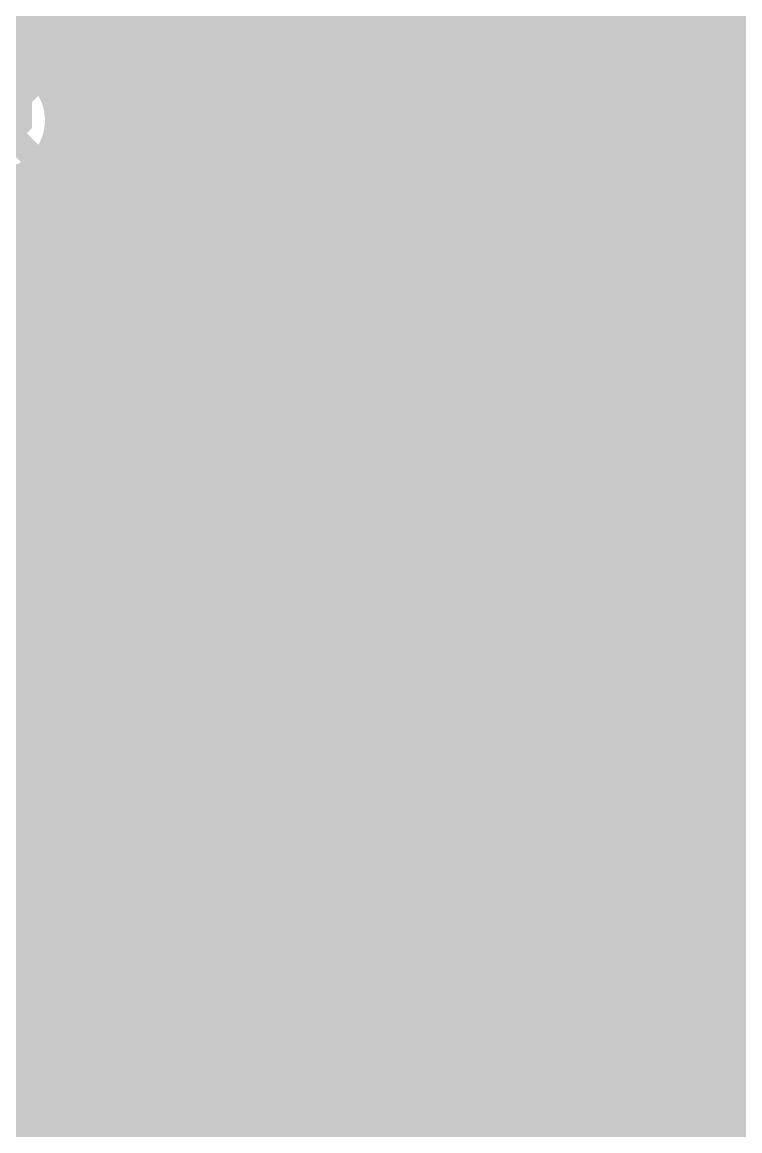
# Model space of a CAD drawing. Extents: x -3 to 92, y -53 to 125.
# Drawn here: x 11.57 to 19, y 58.75 to 70.23 of the extents above; entities that cross this region are included whole.
import ezdxf

# ---------------------------------------------------------------- set-up
doc = ezdxf.new("R2010")
doc.units = 0
doc.header["$MEASUREMENT"] = 0
doc.layers.get('0').update_dxf_attribs({"linetype": 'CONTINUOUS'})
for name, color, linetype in [('23-325-0_AST', 7, 'CONTINUOUS'), ('23-325-0_BOT', 7, 'CONTINUOUS'), ('23-325-0_DRD', 2, 'CONTINUOUS'), ('23-325-0_IN1', 4, 'CONTINUOUS'), ('23-325-0_IN2', 3, 'CONTINUOUS'), ('23-325-0_SMT', 10, 'CONTINUOUS'), ('23-325-0_SPT', 14, 'CONTINUOUS'), ('23-325-0_SST', 9, 'CONTINUOUS'), ('23-325-0_TOP', 12, 'CONTINUOUS'), ('THRUHOLE_TAP', 8, 'CONTINUOUS')]:
    doc.layers.add(name, color=color, linetype=linetype)

# ---------------------------------------------------------------- blocks, each defined once
blk = doc.blocks.new('OBLONG_52')
at = {"const_width": 0.29972}
blk.add_lwpolyline([(0.59944, 0), (-0.59944, 0)], dxfattribs=at)
at = {"const_width": 0.14986}
for points in [[(-0.67437, 0, 1), (-0.52451, 0, 1)], [(0.52451, 0, 1), (0.67437, 0, 1)]]:
    blk.add_lwpolyline(points, format="xyb", close=True, dxfattribs=at)
blk = doc.blocks.new('ROUND_68')
at = {"const_width": 0.29972}
blk.add_lwpolyline([(-0.14986, 0, 1), (0.14986, 0, 1)], format="xyb", close=True, dxfattribs=at)
blk = doc.blocks.new('ROUND_78')
at = {"const_width": 0.29972}
blk.add_lwpolyline([(-0.14986, 0, 1), (0.14986, 0, 1)], format="xyb", close=True, dxfattribs=at)
blk = doc.blocks.new('RECTANGLE_4')
blk.add_solid([(0.4826, 0.4064), (0.4826, -0.4064), (-0.4826, 0.4064), (-0.4826, -0.4064)])
blk = doc.blocks.new('RECTANGLE_5')
blk.add_solid([(0.63627, 0.51308), (0.63627, -0.51308), (-0.63627, 0.51308), (-0.63627, -0.51308)])
blk = doc.blocks.new('RECTANGLE_7')
blk.add_solid([(0.4064, 0.4826), (0.4064, -0.4826), (-0.4064, 0.4826), (-0.4064, -0.4826)])
blk = doc.blocks.new('ROUND_84')
at = {"const_width": 0.10033}
blk.add_lwpolyline([(-0.050164, 0, 1), (0.050164, 0, 1)], format="xyb", close=True, dxfattribs=at)

msp = doc.modelspace()

# ---------------------------------------------------------------- linework, layer by layer
at = {"layer": '23-325-0_AST', "const_width": 0.1524}
for points in [[(19.2405, 69.0245), (19.2405, 71.9455), (17.6022, 71.9455), (17.6022, 69.0245), (19.2405, 69.0245)], [(17.145, 67.437), (15.875, 67.437), (15.621, 67.691), (15.621, 70.993), (17.399, 70.993), (17.399, 67.691), (17.145, 67.437)], [(14.79296, 70.07098), (14.96314, 70.18782), (14.96314, 70.42658), (14.79296, 70.54342), (14.62278, 70.54342), (14.28496, 70.3072), (13.94714, 70.54342), (13.94714, 70.07098)], [(18.36674, 69.5325), (18.36674, 69.8881), (18.19656, 70.00748), (18.02892, 70.00748), (17.85874, 69.8881), (17.85874, 69.5325), (18.87474, 69.5325)], [(18.36674, 69.82968), (18.87474, 70.00748)], [(14.96314, 69.70522), (14.96314, 69.2912), (13.94714, 69.2912)], [(17.399, 68.961), (15.621, 68.961)], [(14.96314, 68.453), (14.96314, 68.8086), (14.62278, 68.92798), (14.28496, 68.92798), (13.94714, 68.8086), (13.94714, 68.453)], [(14.96314, 68.51142), (13.94714, 68.51142)], [(14.1605, 67.5005), (11.2395, 67.5005), (11.2395, 65.8622), (14.1605, 65.8622), (14.1605, 67.5005)], [(13.64996, 66.20256), (13.64996, 67.21856), (13.53312, 67.05092)], [(12.21232, 66.37274), (12.15136, 66.20256), (11.79576, 66.20256), (11.73734, 66.37274), (11.73734, 67.05092), (11.79576, 67.21856), (12.15136, 67.21856), (12.21232, 67.05092)], [(13.05052, 66.20256), (12.57554, 66.20256), (13.05052, 66.88074), (13.05052, 67.05092), (12.98956, 67.21856), (12.63396, 67.21856), (12.57554, 67.05092)], [(13.76934, 66.20256), (13.53312, 66.20256)], [(11.2395, 63.3095), (14.1605, 63.3095), (14.1605, 64.9478), (11.2395, 64.9478), (11.2395, 63.3095)], [(15.0495, 63.3095), (17.9705, 63.3095), (17.9705, 64.9478), (15.0495, 64.9478), (15.0495, 63.3095)], [(15.4305, 64.18326), (15.7861, 64.18326), (15.90548, 64.3509), (15.90548, 64.52108), (15.7861, 64.69126), (15.4305, 64.69126), (15.4305, 63.67526)], [(16.2687, 63.8429), (16.38808, 63.67526), (16.6243, 63.67526), (16.74368, 63.8429), (16.74368, 64.01308), (16.50746, 64.3509), (16.74368, 64.69126), (16.2687, 64.69126)], [(17.1069, 63.8429), (17.16786, 63.67526), (17.52346, 63.67526), (17.58188, 63.8429), (17.58188, 64.18326), (17.4625, 64.3509), (17.1069, 64.3509), (17.1069, 64.69126), (17.58188, 64.69126)], [(11.6205, 64.05626), (11.9761, 64.05626), (12.09548, 64.2239), (12.09548, 64.39408), (11.9761, 64.56426), (11.6205, 64.56426), (11.6205, 63.54826)], [(12.4587, 63.7159), (12.57808, 63.54826), (12.8143, 63.54826), (12.93368, 63.7159), (12.93368, 63.88608), (12.69746, 64.2239), (12.93368, 64.56426), (12.4587, 64.56426)], [(13.41628, 63.54826), (13.77188, 64.56426), (13.2969, 64.56426)], [(15.72768, 64.18326), (15.90548, 63.67526)], [(11.91768, 64.05626), (12.09548, 63.54826)], [(11.2395, 60.7695), (14.1605, 60.7695), (14.1605, 62.4078), (11.2395, 62.4078), (11.2395, 60.7695)], [(11.6205, 61.64326), (11.9761, 61.64326), (12.09548, 61.8109), (12.09548, 61.98108), (11.9761, 62.15126), (11.6205, 62.15126), (11.6205, 61.13526)], [(12.4587, 61.3029), (12.57808, 61.13526), (12.8143, 61.13526), (12.93368, 61.3029), (12.93368, 61.47308), (12.69746, 61.8109), (12.93368, 62.15126), (12.4587, 62.15126)], [(13.77188, 61.47308), (13.2969, 61.47308), (13.53566, 62.15126), (13.6525, 62.15126), (13.6525, 61.13526)], [(11.91768, 61.64326), (12.09548, 61.13526)], [(17.9705, 60.5155), (15.0495, 60.5155), (15.0495, 58.8772), (17.9705, 58.8772), (17.9705, 60.5155)], [(16.49476, 59.21756), (16.49476, 60.23356), (16.37792, 60.06592)], [(7.9502, 60.19038), (7.44982, 59.69), (7.44982, 55.1942), (11.8491, 55.1942), (11.8491, 60.28944), (8.04926, 60.28944), (7.9502, 60.19038)], [(15.89532, 59.38774), (15.83436, 59.21756), (15.47876, 59.21756), (15.42034, 59.38774), (15.42034, 60.06592), (15.47876, 60.23356), (15.83436, 60.23356), (15.89532, 60.06592)], [(17.39392, 59.72556), (17.45234, 59.89574), (17.45234, 60.06592), (17.39392, 60.23356), (17.03832, 60.23356), (16.97736, 60.06592), (16.97736, 59.89574), (17.03832, 59.72556), (17.39392, 59.72556), (17.45234, 59.55792), (17.45234, 59.38774), (17.39392, 59.21756), (17.03832, 59.21756), (16.97736, 59.38774), (16.97736, 59.55792), (17.03832, 59.72556)], [(16.61414, 59.21756), (16.37792, 59.21756)]]:
    msp.add_lwpolyline(points, dxfattribs=at)
at = {"layer": '23-325-0_BOT'}
for points, const_width in [([(12.0142, 124.46), (12.0142, 58.27522)], 0.254), ([(12.2428, 124.46), (12.2428, 58.03138)], 0.254), ([(12.4714, 124.46), (12.4714, 46.101)], 0.254), ([(12.7, 124.46), (12.7, 46.101)], 0.254), ([(12.9286, 124.46), (12.9286, 46.101)], 0.254), ([(13.1572, 124.46), (13.1572, 46.101)], 0.254), ([(13.3858, 124.46), (13.3858, 46.101)], 0.254), ([(13.6144, 124.46), (13.6144, 46.101)], 0.254), ([(13.843, 124.46), (13.843, 46.101)], 0.254), ([(14.0716, 124.46), (14.0716, 60.02528)], 0.254), ([(14.3002, 124.46), (14.3002, 60.24118)], 0.254), ([(14.5288, 124.46), (14.5288, 60.31484)], 0.254), ([(14.7574, 124.46), (14.7574, 60.2996)], 0.254), ([(14.986, 124.46), (14.986, 60.19038)], 0.254), ([(15.2146, 124.46), (15.2146, 59.84748)], 0.254), ([(15.4432, 124.46), (15.4432, 54.8259)], 0.254), ([(15.6718, 124.46), (15.6718, 54.6862)], 0.254), ([(15.9004, 124.46), (15.9004, 46.101)], 0.254), ([(16.129, 124.46), (16.129, 46.101)], 0.254), ([(16.3576, 124.46), (16.3576, 46.101)], 0.254), ([(16.5862, 124.46), (16.5862, 46.101)], 0.254), ([(16.8148, 124.46), (16.8148, 46.101)], 0.254), ([(17.0434, 124.46), (17.0434, 46.101)], 0.254), ([(17.272, 124.46), (17.272, 46.101)], 0.254), ([(17.5006, 124.46), (17.5006, 46.101)], 0.254), ([(17.7292, 124.46), (17.7292, 46.101)], 0.254), ([(18.542, 52.832), (18.542, 106.172), (20.32, 107.95)], 0.635), ([(17.8943, 106.172), (17.8943, 52.832)], 0.254), ([(11.303, 69.215), (11.3538, 69.2658), (11.3538, 94.2848)], 0.635), ([(12.0015, 94.2848), (12.0015, 69.2658)], 0.254), ([(17.8943, 70.1802), (12.0015, 70.1802)], 0.254), ([(17.8943, 69.9516), (12.0015, 69.9516)], 0.254), ([(17.8943, 69.723), (12.0015, 69.723)], 0.254), ([(17.8943, 69.4944), (12.0015, 69.4944)], 0.254), ([(17.8943, 69.2658), (12.0015, 69.2658)], 0.254), ([(17.8943, 69.0372), (11.95832, 69.0372)], 0.254), ([(11.7856, 68.78066), (11.7856, 58.36158)], 0.254), ([(17.8943, 68.8086), (11.811, 68.8086)], 0.254), ([(17.8943, 68.58), (11.43, 68.58)], 0.254), ([(11.557, 68.6181), (11.557, 58.3565)], 0.254), ([(17.8943, 68.3514), (10.3632, 68.3514)], 0.254), ([(17.8943, 68.1228), (10.3632, 68.1228)], 0.254), ([(17.8943, 67.8942), (10.3632, 67.8942)], 0.254), ([(17.8943, 67.6656), (10.3632, 67.6656)], 0.254), ([(17.8943, 67.437), (10.3632, 67.437)], 0.254), ([(17.8943, 67.2084), (11.13028, 67.2084)], 0.254), ([(17.8943, 66.9798), (11.34618, 66.9798)], 0.254), ([(17.8943, 66.7512), (11.41984, 66.7512)], 0.254), ([(17.8943, 66.5226), (11.4046, 66.5226)], 0.254), ([(17.8943, 66.294), (11.29538, 66.294)], 0.254), ([(17.8943, 66.0654), (10.95248, 66.0654)], 0.254), ([(17.8943, 65.8368), (10.3632, 65.8368)], 0.254), ([(17.8943, 65.6082), (10.3632, 65.6082)], 0.254), ([(17.8943, 65.3796), (10.3632, 65.3796)], 0.254), ([(17.8943, 65.151), (10.3632, 65.151)], 0.254), ([(17.8943, 64.9224), (10.3632, 64.9224)], 0.254), ([(17.8943, 64.6938), (11.08456, 64.6938)], 0.254), ([(17.8943, 64.4652), (11.33094, 64.4652)], 0.254), ([(17.8943, 64.2366), (11.4173, 64.2366)], 0.254), ([(17.8943, 64.008), (11.41222, 64.008)], 0.254), ([(17.8943, 63.7794), (11.3157, 63.7794)], 0.254), ([(17.8943, 63.5508), (11.03122, 63.5508)], 0.254), ([(17.8943, 63.3222), (10.3632, 63.3222)], 0.254), ([(17.8943, 63.0936), (10.3632, 63.0936)], 0.254), ([(17.8943, 62.865), (10.3632, 62.865)], 0.254), ([(17.8943, 62.6364), (10.3632, 62.6364)], 0.254), ([(17.8943, 62.4078), (10.3632, 62.4078)], 0.254), ([(17.8943, 62.1792), (10.3632, 62.1792)], 0.254), ([(17.8943, 61.9506), (10.3632, 61.9506)], 0.254), ([(17.8943, 61.722), (10.3632, 61.722)], 0.254), ([(17.8943, 61.4934), (10.3632, 61.4934)], 0.254), ([(17.8943, 61.2648), (10.3632, 61.2648)], 0.254), ([(17.8943, 61.0362), (10.3632, 61.0362)], 0.254), ([(17.8943, 60.8076), (10.3632, 60.8076)], 0.254), ([(17.8943, 60.579), (10.3632, 60.579)], 0.254), ([(17.8943, 60.3504), (10.3632, 60.3504)], 0.254), ([(14.14526, 60.1218), (10.3632, 60.1218)], 0.254), ([(17.8943, 60.1218), (15.0622, 60.1218)], 0.254), ([(14.0081, 59.8932), (10.3632, 59.8932)], 0.254), ([(17.8943, 59.8932), (15.2019, 59.8932)], 0.254), ([(13.97508, 59.6646), (10.3632, 59.6646)], 0.254), ([(17.8943, 59.6646), (15.23492, 59.6646)], 0.254), ([(15.2146, 59.52998), (15.2146, 57.94248)], 0.254), ([(14.02842, 59.436), (10.3632, 59.436)], 0.254), ([(14.0716, 59.35472), (14.0716, 58.12028)], 0.254), ([(17.8943, 59.436), (15.18158, 59.436)], 0.254), ([(14.1986, 59.2074), (10.3632, 59.2074)], 0.254), ([(14.3002, 59.13882), (14.3002, 58.33618)], 0.254), ([(14.986, 59.18708), (14.986, 58.28538)], 0.254), ([(17.8943, 59.2074), (15.00886, 59.2074)], 0.254), ([(14.5288, 59.06516), (14.5288, 58.40984)], 0.254), ([(14.7574, 59.07786), (14.7574, 58.3946)], 0.254), ([(17.8943, 58.9788), (10.3632, 58.9788)], 0.254), ([(17.8943, 58.7502), (10.3632, 58.7502)], 0.254)]:
    msp.add_lwpolyline(points, dxfattribs=dict(at, const_width=const_width))
at = {"layer": '23-325-0_BOT', "const_width": 0.254}
for points in [[(11.811, 68.8086, 0.1989124), (12.00038, 69.2658)], [(11.811, 68.8086, 0.1989124), (12.00038, 69.2658)], [(11.303, 68.5673, 0.1989118), (11.76099, 68.75701)], [(14.605, 60.31992, 0.4142136), (13.97508, 59.69)], [(14.605, 60.31992, 0.4142136), (13.97508, 59.69)], [(15.23492, 59.69, 0.4142136), (14.605, 60.31992)], [(15.23492, 59.69, 0.4142136), (14.605, 60.31992)], [(13.97508, 59.69, 0.4142136), (14.605, 59.06008)], [(13.97508, 59.69, 0.4142136), (14.605, 59.06008)], [(14.605, 59.06008, 0.4142136), (15.23492, 59.69)], [(14.605, 59.06008, 0.4142136), (15.23492, 59.69)]]:
    msp.add_lwpolyline(points, format="xyb", dxfattribs=at)
at = {"layer": '23-325-0_DRD', "const_width": 0.254}
for points in [[(11.938, 69.85), (10.668, 68.58)], [(11.938, 68.58), (10.668, 69.85)], [(18.288, 68.834), (17.018, 67.564)], [(18.288, 67.564), (17.018, 68.834)], [(18.288, 68.834), (17.018, 67.564)], [(18.288, 67.564), (17.018, 68.834)], [(15.24, 60.325), (13.97, 59.055)], [(15.24, 59.055), (13.97, 60.325)], [(15.24, 60.325), (13.97, 59.055)], [(15.24, 59.055), (13.97, 60.325)]]:
    msp.add_lwpolyline(points, dxfattribs=at)
at = {"layer": '23-325-0_IN1', "const_width": 0.254}
for points in [[(13.589, 124.46), (13.589, -4.572)], [(13.8176, 124.46), (13.8176, -4.572)], [(14.0462, 124.46), (14.0462, -4.572)], [(14.2748, 124.46), (14.2748, -4.572)], [(14.5034, 124.46), (14.5034, -4.572)], [(14.732, 124.46), (14.732, 54.59984)], [(14.9606, 124.46), (14.9606, 54.79288)], [(15.1892, 124.46), (15.1892, 54.85638)], [(15.4178, 124.46), (15.4178, 54.83352)], [(15.6464, 124.46), (15.6464, 54.70906)], [(15.875, 124.46), (15.875, -4.572)], [(16.1036, 124.46), (16.1036, -4.572)], [(17.9324, 124.46), (17.9324, 68.76288)], [(18.161, 124.46), (18.161, 68.56984)], [(18.3896, 124.46), (18.3896, 53.4416)], [(18.6182, 124.46), (18.6182, 53.45684)], [(18.8468, 124.46), (18.8468, 53.38318)], [(19.0754, 124.46), (19.0754, 53.16728)], [(13.3604, 104.9274), (13.3604, -4.572)], [(11.7602, 93.8022), (11.7602, 69.6468)], [(11.5316, 93.68028), (11.5316, 69.80174)], [(17.7038, 92.4179), (17.7038, 68.82638)], [(13.1318, 80.18526), (13.1318, -4.572)], [(17.4752, 80.21066), (17.4752, 68.80352)], [(17.2466, 74.5236), (17.2466, 68.67906)], [(11.9888, 74.49566), (11.9888, 39.65956)], [(12.9032, 74.49566), (12.9032, -4.572)], [(16.3322, 74.47026), (16.3322, -4.572)], [(12.2174, 74.34326), (12.2174, -4.572)], [(12.446, 74.30008), (12.446, -4.572)], [(12.6746, 74.34326), (12.6746, -4.572)], [(16.5608, 74.3331), (16.5608, 37.70122)], [(16.7894, 74.30008), (16.7894, 37.9857)], [(17.018, 74.35342), (17.018, 38.08222)], [(44.65066, 70.1802), (1.82118, 70.1802)], [(44.49826, 69.9516), (1.60528, 69.9516)], [(44.45508, 69.723), (11.67384, 69.723)], [(44.49826, 69.4944), (11.86688, 69.4944)], [(44.65066, 69.2658), (11.93038, 69.2658)], [(54.23916, 69.0372), (11.90752, 69.0372)], [(11.7602, 68.78066), (11.7602, 39.90594)], [(17.49298, 68.8086), (11.78306, 68.8086)], [(54.25186, 68.8086), (17.81048, 68.8086)], [(17.15008, 68.58), (-0.51308, 68.58)], [(11.5316, 68.62826), (11.5316, 39.9923)], [(54.36108, 68.58), (18.15338, 68.58)], [(17.04086, 68.3514), (-0.55626, 68.3514)], [(51.48072, 68.3514), (18.2626, 68.3514)], [(17.02816, 68.1228), (5.4102, 68.1228)], [(51.26482, 68.1228), (18.27784, 68.1228)], [(17.10182, 67.8942), (5.5499, 67.8942)], [(47.19066, 67.8942), (18.20418, 67.8942)], [(18.161, 67.82562), (18.161, 53.33238)], [(17.31772, 67.6656), (5.58292, 67.6656)], [(17.2466, 67.7164), (17.2466, 38.0873)], [(17.9324, 67.63512), (17.9324, 52.98948)], [(47.03826, 67.6656), (17.98828, 67.6656)], [(17.4752, 67.59448), (17.4752, 38.00094)], [(17.7038, 67.57162), (17.7038, 37.75456)], [(46.99508, 67.437), (5.52958, 67.437)], [(47.03826, 67.2084), (5.35686, 67.2084)], [(47.19066, 66.9798), (-2.413, 66.9798)], [(37.41166, 66.7512), (-2.413, 66.7512)], [(37.25926, 66.5226), (-2.413, 66.5226)], [(37.21608, 66.294), (-2.413, 66.294)], [(37.25926, 66.0654), (-2.413, 66.0654)], [(37.41166, 65.8368), (7.4422, 65.8368)], [(86.36, 65.6082), (7.5819, 65.6082)], [(86.36, 65.3796), (7.61492, 65.3796)], [(21.0947, 65.151), (7.56158, 65.151)], [(20.77974, 64.9224), (7.38886, 64.9224)], [(20.60702, 64.6938), (-2.413, 64.6938)], [(20.50796, 64.4652), (-2.413, 64.4652)], [(20.46478, 64.2366), (-2.413, 64.2366)], [(20.46732, 64.008), (-2.413, 64.008)], [(20.51558, 63.7794), (-2.413, 63.7794)], [(20.62226, 63.5508), (-2.413, 63.5508)], [(20.80514, 63.3222), (-2.413, 63.3222)], [(21.15058, 63.0936), (-2.413, 63.0936)], [(22.9997, 62.865), (-2.413, 62.865)], [(21.15058, 62.6364), (-2.413, 62.6364)], [(20.80514, 62.4078), (-2.413, 62.4078)], [(20.62226, 62.1792), (-2.413, 62.1792)], [(20.51558, 61.9506), (-2.413, 61.9506)], [(20.46732, 61.722), (-2.413, 61.722)], [(20.46478, 61.4934), (-2.413, 61.4934)], [(20.50796, 61.2648), (-2.413, 61.2648)], [(20.60702, 61.0362), (-2.413, 61.0362)], [(20.77974, 60.8076), (-2.413, 60.8076)], [(21.0947, 60.579), (-2.413, 60.579)], [(22.9997, 60.3504), (-2.413, 60.3504)], [(21.21662, 60.1218), (-2.413, 60.1218)], [(20.83054, 59.8932), (-2.413, 59.8932)], [(20.6375, 59.6646), (-2.413, 59.6646)], [(20.52574, 59.436), (-2.413, 59.436)], [(20.46986, 59.2074), (-2.413, 59.2074)], [(20.46224, 58.9788), (-2.413, 58.9788)], [(20.50034, 58.7502), (-2.413, 58.7502)]]:
    msp.add_lwpolyline(points, dxfattribs=at)
for points in [[(11.93292, 69.215, 0.4142136), (11.303, 69.84492)], [(11.303, 68.58508, 0.4142136), (11.93292, 69.215)], [(17.653, 68.82892, 0.4142136), (17.02308, 68.199)], [(17.653, 68.82892, 0.4142136), (17.02308, 68.199)], [(18.28292, 68.199, 0.4142136), (17.653, 68.82892)], [(18.28292, 68.199, 0.4142136), (17.653, 68.82892)], [(17.02308, 68.199, 0.4142136), (17.653, 67.56908)], [(17.02308, 68.199, 0.4142136), (17.653, 67.56908)], [(17.653, 67.56908, 0.4142136), (18.28292, 68.199)], [(17.653, 67.56908, 0.4142136), (18.28292, 68.199)]]:
    msp.add_lwpolyline(points, format="xyb", dxfattribs=at)
at = {"layer": '23-325-0_SST', "const_width": 0.1524}
for points in [[(19.2405, 69.0245), (19.2405, 71.9455), (17.6022, 71.9455), (17.6022, 69.0245), (19.2405, 69.0245)], [(17.145, 67.437), (15.875, 67.437), (15.621, 67.691), (15.621, 70.993), (17.399, 70.993), (17.399, 67.691), (17.145, 67.437)], [(15.09014, 69.596), (15.09014, 69.9516), (14.74978, 70.07098), (14.41196, 70.07098), (14.07414, 69.9516), (14.07414, 69.596)], [(15.09014, 69.65442), (14.07414, 69.65442)], [(17.399, 68.961), (15.621, 68.961)], [(13.51534, 67.74942), (13.51534, 68.76542), (13.39596, 68.59524)], [(12.07516, 67.91706), (12.01674, 67.74942), (11.66114, 67.74942), (11.60272, 67.91706), (11.60272, 68.59524), (11.66114, 68.76542), (12.01674, 68.76542), (12.07516, 68.59524)], [(12.91336, 67.74942), (12.44092, 67.74942), (12.91336, 68.42506), (12.91336, 68.59524), (12.85494, 68.76542), (12.49934, 68.76542), (12.44092, 68.59524)], [(13.63472, 67.74942), (13.39596, 67.74942)], [(14.1605, 67.5005), (11.2395, 67.5005), (11.2395, 65.8622), (14.1605, 65.8622), (14.1605, 67.5005)], [(14.55166, 65.6844), (14.90726, 65.6844), (15.0241, 65.85458), (15.0241, 66.02476), (14.90726, 66.1924), (14.55166, 66.1924), (14.55166, 65.1764)], [(15.38986, 65.34658), (15.5067, 65.1764), (15.74546, 65.1764), (15.8623, 65.34658), (15.8623, 65.51676), (15.62608, 65.85458), (15.8623, 66.1924), (15.38986, 66.1924)], [(16.3449, 65.1764), (16.7005, 66.1924), (16.22806, 66.1924)], [(14.8463, 65.6844), (15.0241, 65.1764)], [(19.23288, 64.71158), (19.40306, 64.77), (19.40306, 65.1256), (19.23288, 65.18656), (18.89506, 65.18656), (18.72488, 65.06718), (18.72488, 64.71158), (18.38706, 64.71158), (18.38706, 65.18656)], [(11.2395, 63.3095), (14.1605, 63.3095), (14.1605, 64.9478), (11.2395, 64.9478), (11.2395, 63.3095)], [(15.0495, 63.3095), (17.9705, 63.3095), (17.9705, 64.9478), (15.0495, 64.9478), (15.0495, 63.3095)], [(19.23288, 63.87338), (19.40306, 63.99276), (19.40306, 64.22898), (19.23288, 64.34836), (19.0627, 64.34836), (18.72488, 64.1096), (18.38706, 64.34836), (18.38706, 63.87338)], [(18.89506, 63.03518), (18.89506, 63.39078), (18.72488, 63.51016), (18.5547, 63.51016), (18.38706, 63.39078), (18.38706, 63.03518), (19.40306, 63.03518)], [(18.89506, 63.33236), (19.40306, 63.51016)], [(14.42466, 62.5094), (14.78026, 62.5094), (14.8971, 62.67958), (14.8971, 62.84976), (14.78026, 63.0174), (14.42466, 63.0174), (14.42466, 62.0014)], [(15.26286, 62.17158), (15.3797, 62.0014), (15.61846, 62.0014), (15.7353, 62.17158), (15.7353, 62.34176), (15.49908, 62.67958), (15.7353, 63.0174), (15.26286, 63.0174)], [(16.5735, 62.34176), (16.10106, 62.34176), (16.33728, 63.0174), (16.45666, 63.0174), (16.45666, 62.0014)], [(14.7193, 62.5094), (14.8971, 62.0014)], [(11.2395, 60.7695), (14.1605, 60.7695), (14.1605, 62.4078), (11.2395, 62.4078), (11.2395, 60.7695)], [(16.74114, 60.76442), (16.74114, 61.78042), (16.62176, 61.61024)], [(16.13916, 60.93206), (16.08074, 60.76442), (15.72514, 60.76442), (15.66672, 60.93206), (15.66672, 61.61024), (15.72514, 61.78042), (16.08074, 61.78042), (16.13916, 61.61024)], [(17.63776, 61.27242), (17.69872, 61.44006), (17.69872, 61.61024), (17.63776, 61.78042), (17.28216, 61.78042), (17.22374, 61.61024), (17.22374, 61.44006), (17.28216, 61.27242), (17.63776, 61.27242), (17.69872, 61.10224), (17.69872, 60.93206), (17.63776, 60.76442), (17.28216, 60.76442), (17.22374, 60.93206), (17.22374, 61.10224), (17.28216, 61.27242)], [(16.86052, 60.76442), (16.62176, 60.76442)], [(17.9705, 60.5155), (15.0495, 60.5155), (15.0495, 58.8772), (17.9705, 58.8772), (17.9705, 60.5155)], [(7.9502, 60.19038), (8.04926, 60.28944), (11.8491, 60.28944), (11.8491, 55.1942), (7.44982, 55.1942), (7.44982, 55.29326), (7.44982, 59.69), (7.9502, 60.19038)], [(19.40306, 58.73496), (18.38706, 59.09056), (18.38706, 58.61558)]]:
    msp.add_lwpolyline(points, dxfattribs=at)
at = {"layer": '23-325-0_TOP'}
for points, const_width in [([(21.59, 61.595), (16.891, 66.294), (15.24, 66.294), (14.605, 66.929), (14.605, 73.025), (14.478, 73.152), (11.303, 73.152), (9.525, 74.93), (9.36498, 74.93)], 0.635), ([(15.2527, 72.5043), (15.2527, 67.1957)], 0.254), ([(15.4178, 72.5043), (15.4178, 67.0306)], 0.254), ([(15.54226, 71.07428), (15.54226, 69.38772)], 0.254), ([(15.54226, 70.1802), (15.2527, 70.1802)], 0.254), ([(18.415, 69.7738), (17.9832, 69.7738), (17.526, 70.231), (16.51, 70.231)], 0.254), ([(15.54226, 69.9516), (15.2527, 69.9516)], 0.254), ([(15.54226, 69.723), (15.2527, 69.723)], 0.254), ([(17.4752, 69.6341), (17.4752, 66.6242)], 0.254), ([(17.47774, 69.6341), (17.6022, 69.5071)], 0.254), ([(17.47774, 69.6341), (17.47774, 69.38772)], 0.254), ([(15.54226, 69.4944), (15.2527, 69.4944)], 0.254), ([(17.6022, 69.4944), (17.47774, 69.4944)], 0.254), ([(17.6022, 69.5071), (17.6022, 69.0372)], 0.254), ([(6.985, 69.215), (11.303, 69.215)], 0.635), ([(17.47774, 69.38772), (15.54226, 69.38772)], 0.254), ([(15.6464, 69.38772), (15.6464, 69.04228)], 0.254), ([(15.875, 69.38772), (15.875, 69.04228)], 0.254), ([(16.1036, 69.38772), (16.1036, 69.04228)], 0.254), ([(16.3322, 69.38772), (16.3322, 69.04228)], 0.254), ([(16.5608, 69.38772), (16.5608, 69.04228)], 0.254), ([(16.7894, 69.38772), (16.7894, 69.04228)], 0.254), ([(17.018, 69.38772), (17.018, 69.04228)], 0.254), ([(17.2466, 69.38772), (17.2466, 69.04228)], 0.254), ([(17.6022, 69.2658), (15.2527, 69.2658)], 0.254), ([(19.86534, 69.0372), (15.2527, 69.0372)], 0.254), ([(15.54226, 69.04228), (15.54226, 67.35572)], 0.254), ([(17.47774, 69.04228), (15.54226, 69.04228)], 0.254), ([(16.51, 69.04228), (16.51, 68.199)], 0.254), ([(17.47774, 69.04228), (17.47774, 67.35572)], 0.254), ([(19.2278, 69.0372), (17.6022, 69.0372)], 0.254), ([(17.7038, 69.0372), (17.7038, 66.3956)], 0.254), ([(17.9324, 69.0372), (17.9324, 66.167)], 0.254), ([(18.161, 69.0372), (18.161, 65.9384)], 0.254), ([(18.3896, 69.0372), (18.3896, 65.7098)], 0.254), ([(18.6182, 69.0372), (18.6182, 65.4812)], 0.254), ([(18.8468, 69.0372), (18.8468, 65.2526)], 0.254), ([(19.0754, 69.0372), (19.0754, 65.024)], 0.254), ([(15.54226, 68.8086), (15.2527, 68.8086)], 0.254), ([(19.95678, 68.8086), (17.47774, 68.8086)], 0.254), ([(15.54226, 68.58), (15.2527, 68.58)], 0.254), ([(20.1803, 68.58), (17.47774, 68.58)], 0.254), ([(15.54226, 68.3514), (15.2527, 68.3514)], 0.254), ([(20.4089, 68.3514), (17.47774, 68.3514)], 0.254), ([(15.54226, 68.199), (16.51, 68.199)], 0.254), ([(16.51, 68.199), (17.653, 68.199)], 0.254), ([(17.653, 68.199), (16.51, 68.199)], 0.254), ([(17.47774, 68.199), (16.51, 68.199)], 0.254), ([(16.51, 67.35572), (16.51, 68.199)], 0.254), ([(15.54226, 68.1228), (15.2527, 68.1228)], 0.254), ([(20.6375, 68.1228), (17.47774, 68.1228)], 0.254), ([(15.54226, 67.8942), (15.2527, 67.8942)], 0.254), ([(20.8661, 67.8942), (17.47774, 67.8942)], 0.254), ([(15.54226, 67.6656), (15.2527, 67.6656)], 0.254), ([(21.0947, 67.6656), (17.47774, 67.6656)], 0.254), ([(15.54226, 67.437), (15.2527, 67.437)], 0.254), ([(21.3233, 67.437), (17.47774, 67.437)], 0.254), ([(17.47774, 67.35572), (15.54226, 67.35572)], 0.254), ([(15.6464, 67.35572), (15.6464, 66.9417)], 0.254), ([(15.875, 67.35572), (15.875, 66.9417)], 0.254), ([(16.1036, 67.35572), (16.1036, 66.9417)], 0.254), ([(16.3322, 67.35572), (16.3322, 66.9417)], 0.254), ([(16.5608, 67.35572), (16.5608, 66.9417)], 0.254), ([(16.7894, 67.35572), (16.7894, 66.9417)], 0.254), ([(17.018, 67.35572), (17.018, 66.929)], 0.254), ([(17.2466, 67.35572), (17.2466, 66.83502)], 0.254), ([(21.5519, 67.2084), (15.2527, 67.2084)], 0.254), ([(15.2527, 67.1957), (15.5067, 66.9417)], 0.254), ([(21.7805, 66.9798), (15.4686, 66.9798)], 0.254), ([(16.891, 66.9417), (15.5067, 66.9417)], 0.254), ([(22.0091, 66.7512), (17.3482, 66.7512)], 0.254), ([(17.35582, 66.74358), (20.2184, 63.881)], 0.254), ([(11.9888, 66.675), (10.795, 66.675)], 0.254), ([(13.4112, 66.675), (13.4112, 64.135)], 0.254), ([(22.2377, 66.5226), (17.5768, 66.5226)], 0.254), ([(22.4663, 66.294), (17.8054, 66.294)], 0.254), ([(22.6949, 66.0654), (18.034, 66.0654)], 0.254), ([(22.9235, 65.8368), (18.2626, 65.8368)], 0.254), ([(23.1521, 65.6082), (18.4912, 65.6082)], 0.254), ([(23.3807, 65.3796), (18.7198, 65.3796)], 0.254), ([(21.0947, 65.151), (18.9484, 65.151)], 0.254), ([(11.9888, 64.135), (10.795, 64.135)], 0.254), ([(10.795, 64.135), (11.9888, 64.135)], 0.254), ([(10.795, 64.135), (11.9888, 64.135)], 0.254), ([(13.4112, 64.135), (13.4112, 61.595)], 0.254), ([(15.7988, 64.135), (13.4112, 64.135)], 0.254), ([(36.56076, 36.195), (36.56076, 35.16376), (33.655, 32.258), (28.321, 32.258), (27.305, 31.242), (27.305, 30.861), (25.654, 29.21), (20.701, 29.21), (19.431, 30.48), (19.431, 61.976), (17.272, 64.135), (17.2212, 64.135)], 0.254), ([(13.8684, 63.246), (13.8684, 62.4078)], 0.254), ([(17.5133, 63.246), (13.8684, 63.246)], 0.254), ([(14.0462, 63.246), (14.0462, 62.4078)], 0.254), ([(14.2748, 63.246), (14.2748, 56.2483)], 0.254), ([(14.5034, 63.246), (14.5034, 56.2483)], 0.254), ([(14.732, 63.246), (14.732, 56.2483)], 0.254), ([(14.9606, 63.246), (14.9606, 56.2483)], 0.254), ([(15.1892, 63.246), (15.1892, 60.5028)], 0.254), ([(15.4178, 63.246), (15.4178, 60.5028)], 0.254), ([(15.6464, 63.246), (15.6464, 60.5028)], 0.254), ([(15.875, 63.246), (15.875, 60.5028)], 0.254), ([(16.1036, 63.246), (16.1036, 60.5028)], 0.254), ([(16.3322, 63.246), (16.3322, 60.5028)], 0.254), ([(16.5608, 63.246), (16.5608, 60.5028)], 0.254), ([(16.7894, 63.246), (16.7894, 60.5028)], 0.254), ([(17.018, 63.246), (17.018, 60.5028)], 0.254), ([(17.2466, 63.246), (17.2466, 60.5028)], 0.254), ([(17.4752, 63.246), (17.4752, 60.5028)], 0.254), ([(17.5133, 63.246), (18.9738, 61.7855)], 0.254), ([(19.02206, 63.246), (18.80616, 63.246)], 0.254), ([(18.80616, 63.246), (19.75358, 62.29858)], 0.254), ([(18.8468, 63.246), (18.8468, 63.20536)], 0.254), ([(19.02206, 63.246), (20.47748, 61.79058)], 0.254), ([(19.0754, 63.19266), (19.0754, 62.97676)], 0.254), ([(17.6403, 63.119), (13.8684, 63.119)], 0.254), ([(17.7038, 63.0555), (17.7038, 60.5028)], 0.254), ([(19.14906, 63.119), (18.93316, 63.119)], 0.254), ([(17.8689, 62.8904), (13.8684, 62.8904)], 0.254), ([(17.9324, 62.8269), (17.9324, 60.5028)], 0.254), ([(18.0975, 62.6618), (13.8684, 62.6618)], 0.254), ([(18.161, 62.5983), (18.161, 57.49036)], 0.254), ([(14.1478, 62.4078), (14.1478, 60.7822), (12.7254, 60.7822)], 0.254), ([(18.3261, 62.4332), (13.8684, 62.4332)], 0.254), ([(14.1478, 62.4078), (13.8684, 62.4078)], 0.254), ([(18.3896, 62.3697), (18.3896, 57.26176)], 0.254), ([(18.5547, 62.2046), (14.1478, 62.2046)], 0.254), ([(18.6182, 62.1411), (18.6182, 53.47462)], 0.254), ([(18.7833, 61.976), (14.1478, 61.976)], 0.254), ([(18.8468, 61.9125), (18.8468, 53.4035)], 0.254), ([(18.9738, 61.7855), (18.9738, 53.3146)], 0.254), ([(18.9738, 61.7474), (14.1478, 61.7474)], 0.254), ([(12.94892, 59.69), (11.811, 59.69), (11.811, 60.96), (11.9888, 61.1378), (11.9888, 61.595)], 0.254), ([(18.9738, 61.5188), (14.1478, 61.5188)], 0.254), ([(18.9738, 61.2902), (14.1478, 61.2902)], 0.254), ([(18.9738, 61.0616), (14.1478, 61.0616)], 0.254), ([(12.2682, 60.7695), (12.2682, 60.16244)], 0.254), ([(12.6746, 60.7822), (12.27836, 60.7822)], 0.254), ([(12.446, 60.7822), (12.446, 60.17006)], 0.254), ([(12.7254, 60.7822), (12.6746, 60.7822)], 0.254), ([(12.6746, 60.7822), (12.6746, 60.17006)], 0.254), ([(12.9032, 60.7822), (12.9032, 60.17006)], 0.254), ([(13.1318, 60.7822), (13.1318, 60.17006)], 0.254), ([(13.3604, 60.7822), (13.3604, 60.17006)], 0.254), ([(13.589, 60.7822), (13.589, 60.16752)], 0.254), ([(13.8176, 60.7822), (13.8176, 60.08878)], 0.254), ([(14.0462, 60.7822), (14.0462, 56.2483)], 0.254), ([(18.9738, 60.833), (14.1478, 60.833)], 0.254), ([(18.9738, 60.6044), (12.2682, 60.6044)], 0.254), ([(15.0622, 60.5028), (15.0622, 58.8772)], 0.254), ([(16.4846, 60.5028), (15.0622, 60.5028)], 0.254), ([(15.7988, 60.5028), (15.7988, 59.69)], 0.254), ([(16.5354, 60.5028), (16.4846, 60.5028)], 0.254), ([(17.9578, 60.5028), (16.5354, 60.5028)], 0.254), ([(17.9578, 60.5028), (17.9578, 58.8772)], 0.254), ([(15.0622, 60.3758), (12.2682, 60.3758)], 0.254), ([(18.9738, 60.3758), (17.9578, 60.3758)], 0.254), ([(13.54836, 60.17006), (12.34948, 60.17006)], 0.254), ([(15.0622, 60.1472), (13.69568, 60.1472)], 0.254), ([(18.9738, 60.1472), (17.9578, 60.1472)], 0.254), ([(15.0622, 59.9186), (13.97, 59.9186)], 0.254), ([(18.9738, 59.9186), (17.9578, 59.9186)], 0.254), ([(12.94892, 59.03976), (11.811, 59.03976), (11.811, 59.69), (12.94892, 59.69)], 0.254), ([(11.811, 59.055), (11.811, 59.69), (12.94892, 59.69)], 0.254), ([(15.0622, 59.69), (14.02842, 59.69)], 0.254), ([(15.7988, 59.69), (14.605, 59.69)], 0.254), ([(14.605, 59.69), (15.7988, 59.69)], 0.254), ([(15.0622, 59.69), (15.7988, 59.69)], 0.254), ([(15.7988, 58.8772), (15.7988, 59.69)], 0.254), ([(17.2212, 59.69), (17.2212, 57.785)], 0.254), ([(18.9738, 59.69), (17.9578, 59.69)], 0.254), ([(15.0622, 59.4614), (13.97, 59.4614)], 0.254), ([(18.9738, 59.4614), (17.9578, 59.4614)], 0.254), ([(15.0622, 59.2328), (13.98778, 59.2328)], 0.254), ([(18.9738, 59.2328), (17.9578, 59.2328)], 0.254), ([(15.0622, 59.0042), (14.02842, 59.0042)], 0.254), ([(18.9738, 59.0042), (17.9578, 59.0042)], 0.254), ([(16.4846, 58.8772), (15.0622, 58.8772)], 0.254), ([(15.1892, 58.8772), (15.1892, 58.5978)], 0.254), ([(15.4178, 58.8772), (15.4178, 58.5978)], 0.254), ([(15.6464, 58.8772), (15.6464, 58.5978)], 0.254), ([(15.875, 58.8772), (15.875, 58.5978)], 0.254), ([(16.1036, 58.8772), (16.1036, 58.5978)], 0.254), ([(16.3322, 58.8772), (16.3322, 58.5978)], 0.254), ([(16.5354, 58.8772), (16.4846, 58.8772)], 0.254), ([(16.764, 58.8772), (16.5354, 58.8772)], 0.254), ([(16.5608, 58.8772), (16.5608, 58.5978)], 0.254), ([(16.764, 58.8772), (16.764, 58.5978)], 0.254), ([(17.9578, 58.8772), (17.6784, 58.8772)], 0.254), ([(17.6784, 58.8772), (17.6784, 58.5978)], 0.254), ([(17.7038, 58.8772), (17.7038, 58.5978)], 0.254), ([(17.9324, 58.8772), (17.9324, 58.5978)], 0.254), ([(16.764, 58.7756), (13.94968, 58.7756)], 0.254), ([(18.9738, 58.7756), (17.6784, 58.7756)], 0.254)]:
    msp.add_lwpolyline(points, dxfattribs=dict(at, const_width=const_width))
at = {"layer": '23-325-0_TOP', "const_width": 0.254}
for points in [[(17.3482, 66.7512, 0.1989124), (16.891, 66.94058)], [(17.3482, 66.7512, 0.1989124), (16.891, 66.94058)], [(12.34948, 60.17006, 0.0426199), (12.26808, 60.16311)], [(14.02842, 59.69, 0.4142136), (13.54836, 60.17006)], [(13.90142, 59.36488, 0.1882328), (14.02831, 59.69)], [(14.02842, 59.03976, 0.1882328), (13.9015, 59.36495)], [(13.90142, 58.71464, 0.1882328), (14.02831, 59.03976)], [(14.02842, 58.38952, 0.1882328), (13.9015, 58.71471)]]:
    msp.add_lwpolyline(points, format="xyb", dxfattribs=at)

# ---------------------------------------------------------------- block references
at = {"layer": '23-325-0_AST'}
for p in [(12.94892, 59.69), (12.94892, 59.03976)]:
    msp.add_blockref('OBLONG_52', p, dxfattribs=at)
at = {"layer": '23-325-0_BOT'}
for p in [(11.303, 69.215), (17.653, 68.199), (14.605, 59.69)]:
    msp.add_blockref('ROUND_68', p, dxfattribs=at)
at = {"layer": '23-325-0_IN1'}
for p in [(11.303, 69.215), (17.653, 68.199), (14.605, 59.69)]:
    msp.add_blockref('ROUND_78', p, dxfattribs=at)
at = {"layer": '23-325-0_IN2'}
for name, p in [('ROUND_68', (11.303, 69.215)), ('ROUND_78', (17.653, 68.199)), ('ROUND_68', (14.605, 59.69))]:
    msp.add_blockref(name, p, dxfattribs=at)
at = {"layer": '23-325-0_SMT'}
for name, p in [('RECTANGLE_5', (16.51, 70.231)), ('RECTANGLE_4', (18.415, 69.7738)), ('RECTANGLE_5', (16.51, 68.199)), ('RECTANGLE_7', (11.9888, 66.675)), ('RECTANGLE_7', (13.4112, 66.675)), ('RECTANGLE_7', (11.9888, 64.135)), ('RECTANGLE_7', (13.4112, 64.135)), ('RECTANGLE_7', (15.7988, 64.135)), ('RECTANGLE_7', (17.2212, 64.135)), ('RECTANGLE_7', (11.9888, 61.595)), ('RECTANGLE_7', (13.4112, 61.595)), ('RECTANGLE_7', (15.7988, 59.69)), ('RECTANGLE_7', (17.2212, 59.69)), ('OBLONG_52', (12.94892, 59.69)), ('OBLONG_52', (12.94892, 59.03976))]:
    msp.add_blockref(name, p, dxfattribs=at)
at = {"layer": '23-325-0_SPT'}
for name, p in [('RECTANGLE_5', (16.51, 70.231)), ('RECTANGLE_4', (18.415, 69.7738)), ('RECTANGLE_5', (16.51, 68.199)), ('RECTANGLE_7', (11.9888, 66.675)), ('RECTANGLE_7', (13.4112, 66.675)), ('RECTANGLE_7', (11.9888, 64.135)), ('RECTANGLE_7', (13.4112, 64.135)), ('RECTANGLE_7', (15.7988, 64.135)), ('RECTANGLE_7', (17.2212, 64.135)), ('RECTANGLE_7', (11.9888, 61.595)), ('RECTANGLE_7', (13.4112, 61.595)), ('RECTANGLE_7', (15.7988, 59.69)), ('RECTANGLE_7', (17.2212, 59.69)), ('OBLONG_52', (12.94892, 59.69)), ('OBLONG_52', (12.94892, 59.03976))]:
    msp.add_blockref(name, p, dxfattribs=at)
at = {"layer": '23-325-0_TOP'}
for name, p in [('RECTANGLE_5', (16.51, 70.231)), ('RECTANGLE_4', (18.415, 69.7738)), ('ROUND_68', (11.303, 69.215)), ('RECTANGLE_5', (16.51, 68.199)), ('ROUND_68', (17.653, 68.199)), ('RECTANGLE_7', (11.9888, 66.675)), ('RECTANGLE_7', (13.4112, 66.675)), ('RECTANGLE_7', (11.9888, 64.135)), ('RECTANGLE_7', (13.4112, 64.135)), ('RECTANGLE_7', (15.7988, 64.135)), ('RECTANGLE_7', (17.2212, 64.135)), ('RECTANGLE_7', (11.9888, 61.595)), ('RECTANGLE_7', (13.4112, 61.595)), ('RECTANGLE_7', (15.7988, 59.69)), ('RECTANGLE_7', (17.2212, 59.69)), ('ROUND_68', (14.605, 59.69)), ('OBLONG_52', (12.94892, 59.69)), ('OBLONG_52', (12.94892, 59.03976))]:
    msp.add_blockref(name, p, dxfattribs=at)
at = {"layer": 'THRUHOLE_TAP'}
for p in [(17.653, 68.199), (14.605, 59.69)]:
    msp.add_blockref('ROUND_84', p, dxfattribs=at)

doc.saveas('drawing.dxf')
